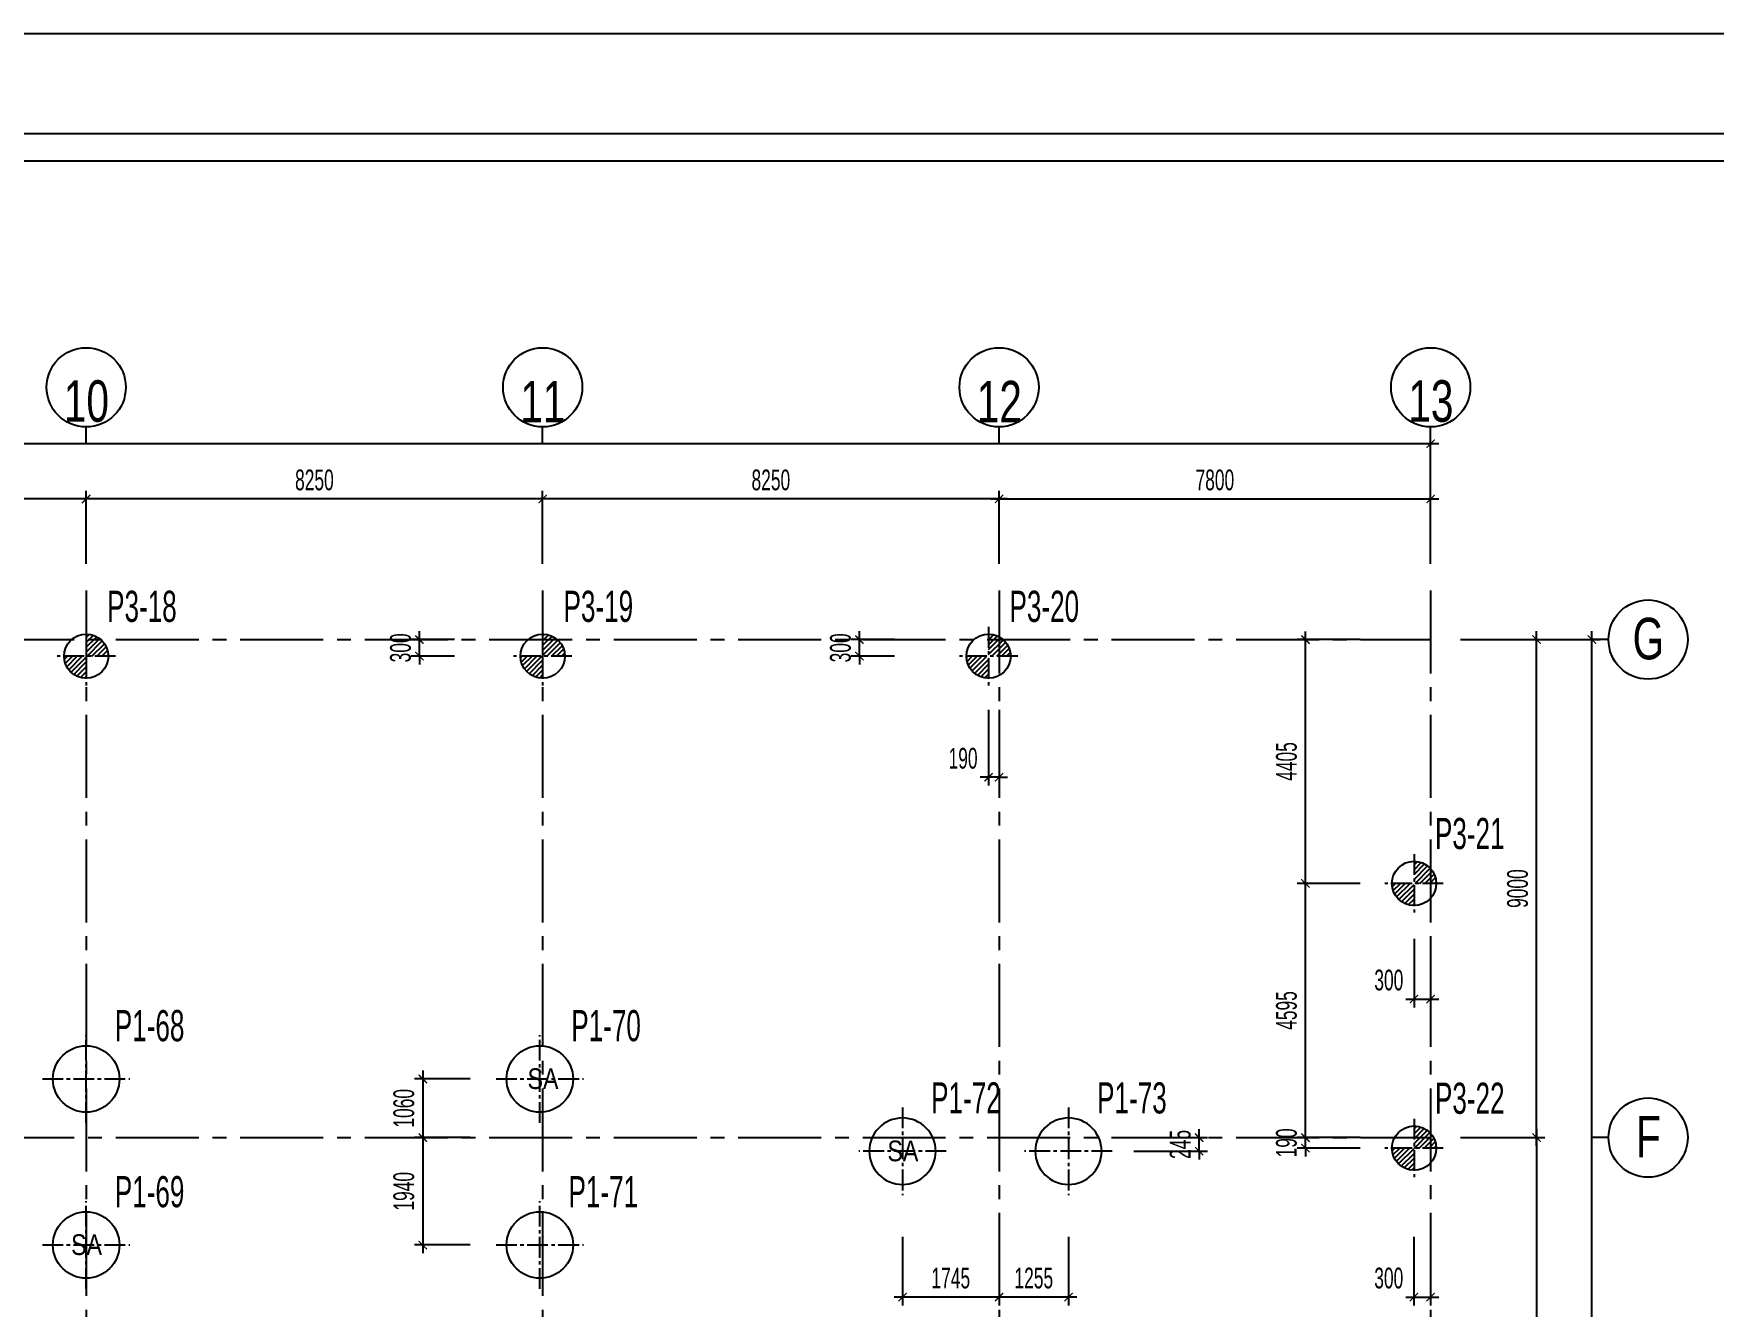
# Model space of a CAD drawing. Extents: x 1722770 to 1861370, y -244656 to -146763.
# Drawn here: x 1813230 to 1843608, y -169781 to -146763 of the extents above; entities that cross this region are included whole.
import ezdxf

# ---------------------------------------------------------------- set-up
doc = ezdxf.new("R2010")
doc.units = 0
doc.header["$LTSCALE"] = 1000
doc.header["$MEASUREMENT"] = 0
doc.header["$PDMODE"] = 3
doc.linetypes.add('CENTER2', pattern=[1.125, 0.75, -0.125, 0.125, -0.125])
doc.linetypes.add('HIDDEN', pattern=[0.375, 0.25, -0.125])
doc.layers.get('0').update_dxf_attribs({"linetype": 'CONTINUOUS'})
doc.layers.get('Defpoints').update_dxf_attribs({"linetype": 'CONTINUOUS'})
for name, color, linetype in [('CDC-KHUNGTEN', 7, 'CONTINUOUS'), ('CDC.01.AXIS', 160, 'CENTER2'), ('CDC.02.DIM', 1, 'CONTINUOUS'), ('CDC.03.BORDER', 3, 'CONTINUOUS'), ('CDC.04.HIDDEN', 8, 'HIDDEN'), ('CDC.06.TEXT', 2, 'CONTINUOUS'), ('CDC.10.HATCH', 9, 'CONTINUOUS'), ('KCS_CHI', 1, 'CONTINUOUS')]:
    doc.layers.add(name, color=color, linetype=linetype)
doc.styles.add('ARIAL', font='arial.ttf', dxfattribs={"width": 0.6})
doc.dimstyles.new('D150', dxfattribs={"dimscale": 150, "dimtxt": 2.5, "dimasz": 1, "dimexe": 1, "dimexo": 0, "dimgap": 1, "dimtad": 1, "dimdec": 0, "dimdsep": 46, "dimtxsty": 'ARIAL', "dimblk": 'ARCHTICK', "dimcen": 1, "dimdle": 1, "dimclrd": 1, "dimclre": 1, "dimclrt": 2, "dimadec": 0, "dimazin": 0, "dimtfac": 0.00072, "dimtdec": 0, "dimtix": 1, "dimtmove": 2, "dimatfit": 3, "dimldrblk": 'ARCHTICK', "dimfxl": 1, "dimtolj": 1, "dimlwd": -1, "dimlwe": -1, "dimarcsym": 0})

# ---------------------------------------------------------------- blocks, each defined once
blk = doc.blocks.new('_ARCHTICK')
at = {"color": 0, "linetype": 'ByBlock', "const_width": 0.15}
blk.add_lwpolyline([(-0.5, -0.5), (0.5, 0.5)], dxfattribs=at)
blk = doc.blocks.new('*D21')
at = {"layer": 'CDC.02.DIM', "color": 1, "transparency": 16777216}
for p, q in [((1839019, -166713), (1840544, -166713)), ((1840394, -166563), (1840394, -174163)), ((1839019, -174013), (1840544, -174013))]:
    blk.add_line(p, q, dxfattribs=at)
at = {"layer": 'Defpoints', "color": 0, "transparency": 16777216}
for p in [(1839019, -166713), (1839019, -174013), (1840394, -174013)]:
    blk.add_point(p, dxfattribs=at)
at = {"layer": 'CDC.02.DIM', "color": 1, "transparency": 16777216, "xscale": 150, "yscale": 150, "zscale": 150}
for p, rotation in [((1840394, -166713), 90), ((1840394, -174013), 270)]:
    blk.add_blockref('_ARCHTICK', p, dxfattribs=dict(at, rotation=rotation))
at = {"layer": 'CDC.02.DIM', "color": 2, "transparency": 16777216, "insert": (1840052, -170363), "char_height": 375, "attachment_point": 5, "rotation": 90, "style": 'ARIAL'}
blk.add_mtext('\\A1;7300', dxfattribs=at)
blk = doc.blocks.new('*D26')
at = {"layer": 'CDC.02.DIM', "color": 1, "transparency": 16777216}
for p, q in [((1841393, -213153), (1841393, -157563)), ((1839019, -157713), (1841543, -157713)), ((1839019, -213003), (1841543, -213003))]:
    blk.add_line(p, q, dxfattribs=at)
at = {"layer": 'Defpoints', "color": 0, "transparency": 16777216}
for p in [(1839019, -157713), (1841393, -157713), (1839019, -213003)]:
    blk.add_point(p, dxfattribs=at)
at = {"layer": 'CDC.02.DIM', "color": 1, "transparency": 16777216, "xscale": 150, "yscale": 150, "zscale": 150}
for p, rotation in [((1841393, -157713), 90), ((1841393, -213003), 270)]:
    blk.add_blockref('_ARCHTICK', p, dxfattribs=dict(at, rotation=rotation))
at = {"layer": 'CDC.02.DIM', "color": 2, "transparency": 16777216, "insert": (1841052, -185358), "char_height": 375, "attachment_point": 5, "rotation": 90, "style": 'ARIAL'}
blk.add_mtext('\\A1;55290', dxfattribs=at)
blk = doc.blocks.new('*D34')
at = {"layer": 'CDC.02.DIM', "color": 1, "transparency": 16777216}
for p, q in [((1830830, -155172), (1822280, -155172)), ((1822430, -156345), (1822430, -155022)), ((1830680, -156345), (1830680, -155022))]:
    blk.add_line(p, q, dxfattribs=at)
at = {"layer": 'Defpoints', "color": 0, "transparency": 16777216}
for p in [(1822430, -155172), (1822430, -156345), (1830680, -156345)]:
    blk.add_point(p, dxfattribs=at)
at = {"layer": 'CDC.02.DIM', "color": 1, "transparency": 16777216, "xscale": 150, "yscale": 150, "zscale": 150, "rotation": 180}
blk.add_blockref('_ARCHTICK', (1822430, -155172), dxfattribs=at)
at = {"layer": 'CDC.02.DIM', "color": 1, "transparency": 16777216, "xscale": 150, "yscale": 150, "zscale": 150}
blk.add_blockref('_ARCHTICK', (1830680, -155172), dxfattribs=at)
at = {"layer": 'CDC.02.DIM', "color": 2, "transparency": 16777216, "insert": (1826555, -154830), "char_height": 375, "attachment_point": 5, "style": 'ARIAL'}
blk.add_mtext('\\A1;8250', dxfattribs=at)
blk = doc.blocks.new('*D35')
at = {"layer": 'CDC.02.DIM', "color": 1, "transparency": 16777216}
for p, q in [((1822580, -155172), (1814030, -155172)), ((1814180, -156345), (1814180, -155022)), ((1822430, -156345), (1822430, -155022))]:
    blk.add_line(p, q, dxfattribs=at)
at = {"layer": 'Defpoints', "color": 0, "transparency": 16777216}
for p in [(1814180, -155172), (1814180, -156345), (1822430, -156345)]:
    blk.add_point(p, dxfattribs=at)
at = {"layer": 'CDC.02.DIM', "color": 1, "transparency": 16777216, "xscale": 150, "yscale": 150, "zscale": 150, "rotation": 180}
blk.add_blockref('_ARCHTICK', (1814180, -155172), dxfattribs=at)
at = {"layer": 'CDC.02.DIM', "color": 1, "transparency": 16777216, "xscale": 150, "yscale": 150, "zscale": 150}
blk.add_blockref('_ARCHTICK', (1822430, -155172), dxfattribs=at)
at = {"layer": 'CDC.02.DIM', "color": 2, "transparency": 16777216, "insert": (1818305, -154830), "char_height": 375, "attachment_point": 5, "style": 'ARIAL'}
blk.add_mtext('\\A1;8250', dxfattribs=at)
blk = doc.blocks.new('*D36')
at = {"layer": 'CDC.02.DIM', "color": 1, "transparency": 16777216}
for p, q in [((1814330, -155172), (1805780, -155172)), ((1805930, -156345), (1805930, -155022)), ((1814180, -156345), (1814180, -155022))]:
    blk.add_line(p, q, dxfattribs=at)
at = {"layer": 'Defpoints', "color": 0, "transparency": 16777216}
for p in [(1805930, -155172), (1805930, -156345), (1814180, -156345)]:
    blk.add_point(p, dxfattribs=at)
at = {"layer": 'CDC.02.DIM', "color": 1, "transparency": 16777216, "xscale": 150, "yscale": 150, "zscale": 150, "rotation": 180}
blk.add_blockref('_ARCHTICK', (1805930, -155172), dxfattribs=at)
at = {"layer": 'CDC.02.DIM', "color": 1, "transparency": 16777216, "xscale": 150, "yscale": 150, "zscale": 150}
blk.add_blockref('_ARCHTICK', (1814180, -155172), dxfattribs=at)
at = {"layer": 'CDC.02.DIM', "color": 2, "transparency": 16777216, "insert": (1810055, -154830), "char_height": 375, "attachment_point": 5, "style": 'ARIAL'}
blk.add_mtext('\\A1;8250', dxfattribs=at)
blk = doc.blocks.new('*D38')
at = {"layer": 'CDC.02.DIM', "color": 1, "transparency": 16777216}
for p, q in [((1734400, -154172), (1838630, -154172)), ((1734550, -156345), (1734550, -154022)), ((1838480, -156345), (1838480, -154022))]:
    blk.add_line(p, q, dxfattribs=at)
at = {"layer": 'Defpoints', "color": 0, "transparency": 16777216}
for p in [(1838480, -154172), (1734550, -156345), (1838480, -156345)]:
    blk.add_point(p, dxfattribs=at)
at = {"layer": 'CDC.02.DIM', "color": 1, "transparency": 16777216, "xscale": 150, "yscale": 150, "zscale": 150, "rotation": 180}
blk.add_blockref('_ARCHTICK', (1734550, -154172), dxfattribs=at)
at = {"layer": 'CDC.02.DIM', "color": 1, "transparency": 16777216, "xscale": 150, "yscale": 150, "zscale": 150}
blk.add_blockref('_ARCHTICK', (1838480, -154172), dxfattribs=at)
at = {"layer": 'CDC.02.DIM', "color": 2, "transparency": 16777216, "insert": (1786515, -153830), "char_height": 375, "attachment_point": 5, "style": 'ARIAL'}
blk.add_mtext('\\A1;103930', dxfattribs=at)
blk = doc.blocks.new('*D43')
at = {"layer": 'CDC.02.DIM', "color": 1, "transparency": 16777216}
for p, q in [((1830530, -155172), (1838630, -155172)), ((1830680, -156345), (1830680, -155022)), ((1838480, -156345), (1838480, -155022))]:
    blk.add_line(p, q, dxfattribs=at)
at = {"layer": 'Defpoints', "color": 0, "transparency": 16777216}
for p in [(1838480, -155172), (1830680, -156345), (1838480, -156345)]:
    blk.add_point(p, dxfattribs=at)
at = {"layer": 'CDC.02.DIM', "color": 1, "transparency": 16777216, "xscale": 150, "yscale": 150, "zscale": 150, "rotation": 180}
blk.add_blockref('_ARCHTICK', (1830680, -155172), dxfattribs=at)
at = {"layer": 'CDC.02.DIM', "color": 1, "transparency": 16777216, "xscale": 150, "yscale": 150, "zscale": 150}
blk.add_blockref('_ARCHTICK', (1838480, -155172), dxfattribs=at)
at = {"layer": 'CDC.02.DIM', "color": 2, "transparency": 16777216, "insert": (1834580, -154830), "char_height": 375, "attachment_point": 5, "style": 'ARIAL'}
blk.add_mtext('\\A1;7800', dxfattribs=at)
blk = doc.blocks.new('*D45')
at = {"layer": 'CDC.02.DIM', "color": 1, "transparency": 16777216}
for p, q in [((1840394, -166863), (1840394, -157563)), ((1839019, -157713), (1840544, -157713)), ((1839019, -166713), (1840544, -166713))]:
    blk.add_line(p, q, dxfattribs=at)
at = {"layer": 'Defpoints', "color": 0, "transparency": 16777216}
for p in [(1839019, -157713), (1840394, -157713), (1839019, -166713)]:
    blk.add_point(p, dxfattribs=at)
at = {"layer": 'CDC.02.DIM', "color": 1, "transparency": 16777216, "xscale": 150, "yscale": 150, "zscale": 150}
for p, rotation in [((1840394, -157713), 90), ((1840394, -166713), 270)]:
    blk.add_blockref('_ARCHTICK', p, dxfattribs=dict(at, rotation=rotation))
at = {"layer": 'CDC.02.DIM', "color": 2, "transparency": 16777216, "insert": (1840052, -162213), "char_height": 375, "attachment_point": 5, "rotation": 90, "style": 'ARIAL'}
blk.add_mtext('\\A1;9000', dxfattribs=at)
blk = doc.blocks.new('d800')
at = {"layer": 'CDC.10.HATCH'}
h = blk.add_hatch(dxfattribs=at)
h.set_pattern_fill('ANSI31', color=256, scale=500, style=0)
h.paths.add_polyline_path([(1776664, -80984), (1776664, -81384), (1777064, -81384, 0.414214)])
h.paths.add_polyline_path([(1776664, -81384), (1776264, -81384, 0.414214), (1776664, -81784)])
at = {"layer": 'CDC.01.AXIS', "ltscale": 0.5}
for p, q in [((1776664, -80856), (1776664, -81912)), ((1777192, -81384), (1776136, -81384))]:
    blk.add_line(p, q, dxfattribs=at)
at = {"layer": 'CDC.03.BORDER'}
blk.add_circle((1776664, -81384), 400, dxfattribs=at)
blk = doc.blocks.new('*D87')
at = {"layer": 'CDC.02.DIM', "color": 1, "transparency": 16777216}
for p, q in [((1838179, -168504), (1838179, -169745)), ((1838480, -168504), (1838480, -169745)), ((1838029, -169595), (1838630, -169595))]:
    blk.add_line(p, q, dxfattribs=at)
at = {"layer": 'Defpoints', "color": 0, "transparency": 16777216}
for p in [(1838179, -168504), (1838480, -168504), (1838480, -169595)]:
    blk.add_point(p, dxfattribs=at)
at = {"layer": 'CDC.02.DIM', "color": 1, "transparency": 16777216, "xscale": 150, "yscale": 150, "zscale": 150, "rotation": 180}
blk.add_blockref('_ARCHTICK', (1838179, -169595), dxfattribs=at)
at = {"layer": 'CDC.02.DIM', "color": 1, "transparency": 16777216, "xscale": 150, "yscale": 150, "zscale": 150}
blk.add_blockref('_ARCHTICK', (1838480, -169595), dxfattribs=at)
at = {"layer": 'CDC.02.DIM', "color": 2, "transparency": 16777216, "insert": (1837723, -169253), "char_height": 375, "attachment_point": 5, "style": 'ARIAL'}
blk.add_mtext('\\A1;300', dxfattribs=at)
blk = doc.blocks.new('*D94')
at = {"layer": 'CDC.02.DIM', "color": 1, "transparency": 16777216}
for p, q in [((1838180, -163119), (1838180, -164359)), ((1838480, -163119), (1838480, -164359)), ((1838030, -164209), (1838630, -164209))]:
    blk.add_line(p, q, dxfattribs=at)
at = {"layer": 'Defpoints', "color": 0, "transparency": 16777216}
for p in [(1838180, -163119), (1838480, -163119), (1838480, -164209)]:
    blk.add_point(p, dxfattribs=at)
at = {"layer": 'CDC.02.DIM', "color": 1, "transparency": 16777216, "xscale": 150, "yscale": 150, "zscale": 150, "rotation": 180}
blk.add_blockref('_ARCHTICK', (1838180, -164209), dxfattribs=at)
at = {"layer": 'CDC.02.DIM', "color": 1, "transparency": 16777216, "xscale": 150, "yscale": 150, "zscale": 150}
blk.add_blockref('_ARCHTICK', (1838480, -164209), dxfattribs=at)
at = {"layer": 'CDC.02.DIM', "color": 2, "transparency": 16777216, "insert": (1837724, -163868), "char_height": 375, "attachment_point": 5, "style": 'ARIAL'}
blk.add_mtext('\\A1;300', dxfattribs=at)
blk = doc.blocks.new('*D95')
at = {"layer": 'CDC.02.DIM', "color": 1, "transparency": 16777216}
for p, q in [((1830490, -158984), (1830490, -160351)), ((1830680, -158984), (1830680, -160351)), ((1830490, -160201), (1830340, -160201)), ((1830680, -160201), (1830490, -160201)), ((1830680, -160201), (1830830, -160201))]:
    blk.add_line(p, q, dxfattribs=at)
at = {"layer": 'Defpoints', "color": 0, "transparency": 16777216}
for p in [(1830490, -158984), (1830680, -158984), (1830490, -160201)]:
    blk.add_point(p, dxfattribs=at)
at = {"layer": 'CDC.02.DIM', "color": 1, "transparency": 16777216, "xscale": 150, "yscale": 150, "zscale": 150}
blk.add_blockref('_ARCHTICK', (1830490, -160201), dxfattribs=at)
at = {"layer": 'CDC.02.DIM', "color": 1, "transparency": 16777216, "xscale": 150, "yscale": 150, "zscale": 150, "rotation": 180}
blk.add_blockref('_ARCHTICK', (1830680, -160201), dxfattribs=at)
at = {"layer": 'CDC.02.DIM', "color": 2, "transparency": 16777216, "insert": (1830029, -159860), "char_height": 375, "attachment_point": 5, "style": 'ARIAL'}
blk.add_mtext('\\A1;190', dxfattribs=at)
blk = doc.blocks.new('*D109')
at = {"layer": 'CDC.02.DIM', "color": 1, "transparency": 16777216}
for p, q in [((1820203, -157713), (1820203, -157563)), ((1820835, -157713), (1820053, -157713)), ((1820203, -158013), (1820203, -157713)), ((1820835, -158013), (1820053, -158013)), ((1820203, -158013), (1820203, -158163))]:
    blk.add_line(p, q, dxfattribs=at)
at = {"layer": 'Defpoints', "color": 0, "transparency": 16777216}
for p in [(1820203, -157713), (1820835, -157713), (1820835, -158013)]:
    blk.add_point(p, dxfattribs=at)
at = {"layer": 'CDC.02.DIM', "color": 1, "transparency": 16777216, "xscale": 150, "yscale": 150, "zscale": 150}
for p, rotation in [((1820203, -157713), 270), ((1820203, -158013), 90)]:
    blk.add_blockref('_ARCHTICK', p, dxfattribs=dict(at, rotation=rotation))
at = {"layer": 'CDC.02.DIM', "color": 2, "transparency": 16777216, "insert": (1819862, -157863), "char_height": 375, "attachment_point": 5, "rotation": 90, "style": 'ARIAL'}
blk.add_mtext('\\A1;300', dxfattribs=at)
blk = doc.blocks.new('*D93')
at = {"layer": 'CDC.02.DIM', "color": 1, "transparency": 16777216}
for p, q in [((1828156, -157713), (1828156, -157563)), ((1828788, -157713), (1828006, -157713)), ((1828156, -158013), (1828156, -157713)), ((1828788, -158013), (1828006, -158013)), ((1828156, -158013), (1828156, -158163))]:
    blk.add_line(p, q, dxfattribs=at)
at = {"layer": 'Defpoints', "color": 0, "transparency": 16777216}
for p in [(1828156, -157713), (1828788, -157713), (1828788, -158013)]:
    blk.add_point(p, dxfattribs=at)
at = {"layer": 'CDC.02.DIM', "color": 1, "transparency": 16777216, "xscale": 150, "yscale": 150, "zscale": 150}
for p, rotation in [((1828156, -157713), 270), ((1828156, -158013), 90)]:
    blk.add_blockref('_ARCHTICK', p, dxfattribs=dict(at, rotation=rotation))
at = {"layer": 'CDC.02.DIM', "color": 2, "transparency": 16777216, "insert": (1827814, -157863), "char_height": 375, "attachment_point": 5, "rotation": 90, "style": 'ARIAL'}
blk.add_mtext('\\A1;300', dxfattribs=at)
blk = doc.blocks.new('*D114')
at = {"layer": 'CDC.02.DIM', "color": 1, "transparency": 16777216}
for p, q in [((1837207, -166713), (1836067, -166713)), ((1836217, -166713), (1836217, -166563)), ((1836217, -166903), (1836217, -166713)), ((1837207, -166903), (1836067, -166903)), ((1836217, -166903), (1836217, -167053))]:
    blk.add_line(p, q, dxfattribs=at)
at = {"layer": 'Defpoints', "color": 0, "transparency": 16777216}
for p in [(1836217, -166713), (1837207, -166713), (1837207, -166903)]:
    blk.add_point(p, dxfattribs=at)
at = {"layer": 'CDC.02.DIM', "color": 1, "transparency": 16777216, "xscale": 150, "yscale": 150, "zscale": 150}
for p, rotation in [((1836217, -166713), 270), ((1836217, -166903), 90)]:
    blk.add_blockref('_ARCHTICK', p, dxfattribs=dict(at, rotation=rotation))
at = {"layer": 'CDC.02.DIM', "color": 2, "transparency": 16777216, "insert": (1835875, -166808), "char_height": 375, "attachment_point": 5, "rotation": 90, "style": 'ARIAL'}
blk.add_mtext('\\A1;190', dxfattribs=at)
blk = doc.blocks.new('*D115')
at = {"layer": 'CDC.02.DIM', "color": 1, "transparency": 16777216}
for p, q in [((1837207, -162118), (1836067, -162118)), ((1836217, -166863), (1836217, -161968)), ((1837207, -166713), (1836067, -166713))]:
    blk.add_line(p, q, dxfattribs=at)
at = {"layer": 'Defpoints', "color": 0, "transparency": 16777216}
for p in [(1836217, -162118), (1837207, -162118), (1837207, -166713)]:
    blk.add_point(p, dxfattribs=at)
at = {"layer": 'CDC.02.DIM', "color": 1, "transparency": 16777216, "xscale": 150, "yscale": 150, "zscale": 150}
for p, rotation in [((1836217, -162118), 90), ((1836217, -166713), 270)]:
    blk.add_blockref('_ARCHTICK', p, dxfattribs=dict(at, rotation=rotation))
at = {"layer": 'CDC.02.DIM', "color": 2, "transparency": 16777216, "insert": (1835875, -164416), "char_height": 375, "attachment_point": 5, "rotation": 90, "style": 'ARIAL'}
blk.add_mtext('\\A1;4595', dxfattribs=at)
blk = doc.blocks.new('*D116')
at = {"layer": 'CDC.02.DIM', "color": 1, "transparency": 16777216}
for p, q in [((1836217, -162268), (1836217, -157564)), ((1837207, -157714), (1836067, -157714)), ((1837207, -162118), (1836067, -162118))]:
    blk.add_line(p, q, dxfattribs=at)
at = {"layer": 'Defpoints', "color": 0, "transparency": 16777216}
for p in [(1836217, -157714), (1837207, -157714), (1837207, -162118)]:
    blk.add_point(p, dxfattribs=at)
at = {"layer": 'CDC.02.DIM', "color": 1, "transparency": 16777216, "xscale": 150, "yscale": 150, "zscale": 150}
for p, rotation in [((1836217, -157714), 90), ((1836217, -162118), 270)]:
    blk.add_blockref('_ARCHTICK', p, dxfattribs=dict(at, rotation=rotation))
at = {"layer": 'CDC.02.DIM', "color": 2, "transparency": 16777216, "insert": (1835875, -159916), "char_height": 375, "attachment_point": 5, "rotation": 90, "style": 'ARIAL'}
blk.add_mtext('\\A1;4405', dxfattribs=at)
blk = doc.blocks.new('B1200')
at = {"layer": 'CDC.01.AXIS', "ltscale": 0.5}
for p, q in [((1944564, 246097), (1944564, 244513)), ((1943772, 245305), (1945356, 245305))]:
    blk.add_line(p, q, dxfattribs=at)
at = {"layer": 'CDC.03.BORDER'}
blk.add_circle((1944564, 245305), 600, dxfattribs=at)
blk = doc.blocks.new('*D197')
at = {"layer": 'CDC.02.DIM', "color": 1, "transparency": 16777216}
for p, q in [((1830680, -168504), (1830680, -169745)), ((1831935, -168504), (1831935, -169745)), ((1832085, -169595), (1830530, -169595))]:
    blk.add_line(p, q, dxfattribs=at)
at = {"layer": 'Defpoints', "color": 0, "transparency": 16777216}
for p in [(1830680, -168504), (1831935, -168504), (1830680, -169595)]:
    blk.add_point(p, dxfattribs=at)
at = {"layer": 'CDC.02.DIM', "color": 1, "transparency": 16777216, "xscale": 150, "yscale": 150, "zscale": 150, "rotation": 180}
blk.add_blockref('_ARCHTICK', (1830680, -169595), dxfattribs=at)
at = {"layer": 'CDC.02.DIM', "color": 1, "transparency": 16777216, "xscale": 150, "yscale": 150, "zscale": 150}
blk.add_blockref('_ARCHTICK', (1831935, -169595), dxfattribs=at)
at = {"layer": 'CDC.02.DIM', "color": 2, "transparency": 16777216, "insert": (1831307, -169253), "char_height": 375, "attachment_point": 5, "style": 'ARIAL'}
blk.add_mtext('\\A1;1255', dxfattribs=at)
blk = doc.blocks.new('*D198')
at = {"layer": 'CDC.02.DIM', "color": 1, "transparency": 16777216}
for p, q in [((1828935, -168504), (1828935, -169745)), ((1830680, -168504), (1830680, -169745)), ((1830830, -169595), (1828785, -169595))]:
    blk.add_line(p, q, dxfattribs=at)
at = {"layer": 'Defpoints', "color": 0, "transparency": 16777216}
for p in [(1828935, -168504), (1830680, -168504), (1828935, -169595)]:
    blk.add_point(p, dxfattribs=at)
at = {"layer": 'CDC.02.DIM', "color": 1, "transparency": 16777216, "xscale": 150, "yscale": 150, "zscale": 150, "rotation": 180}
blk.add_blockref('_ARCHTICK', (1828935, -169595), dxfattribs=at)
at = {"layer": 'CDC.02.DIM', "color": 1, "transparency": 16777216, "xscale": 150, "yscale": 150, "zscale": 150}
blk.add_blockref('_ARCHTICK', (1830680, -169595), dxfattribs=at)
at = {"layer": 'CDC.02.DIM', "color": 2, "transparency": 16777216, "insert": (1829807, -169253), "char_height": 375, "attachment_point": 5, "style": 'ARIAL'}
blk.add_mtext('\\A1;1745', dxfattribs=at)
blk = doc.blocks.new('*D269')
at = {"layer": 'CDC.02.DIM', "color": 1, "transparency": 16777216}
for p, q in [((1820263, -165503), (1820263, -166863)), ((1821121, -165653), (1820113, -165653)), ((1821121, -166713), (1820113, -166713))]:
    blk.add_line(p, q, dxfattribs=at)
at = {"layer": 'Defpoints', "color": 0, "transparency": 16777216}
for p in [(1821121, -165653), (1820263, -166713), (1821121, -166713)]:
    blk.add_point(p, dxfattribs=at)
at = {"layer": 'CDC.02.DIM', "color": 1, "transparency": 16777216, "xscale": 150, "yscale": 150, "zscale": 150}
for p, rotation in [((1820263, -165653), 90), ((1820263, -166713), 270)]:
    blk.add_blockref('_ARCHTICK', p, dxfattribs=dict(at, rotation=rotation))
at = {"layer": 'CDC.02.DIM', "color": 2, "transparency": 16777216, "insert": (1819922, -166183), "char_height": 375, "attachment_point": 5, "rotation": 90, "style": 'ARIAL'}
blk.add_mtext('\\A1;1060', dxfattribs=at)
blk = doc.blocks.new('*D270')
at = {"layer": 'CDC.02.DIM', "color": 1, "transparency": 16777216}
for p, q in [((1821121, -166713), (1820113, -166713)), ((1820263, -166563), (1820263, -168803)), ((1821121, -168653), (1820113, -168653))]:
    blk.add_line(p, q, dxfattribs=at)
at = {"layer": 'Defpoints', "color": 0, "transparency": 16777216}
for p in [(1821121, -166713), (1820263, -168653), (1821121, -168653)]:
    blk.add_point(p, dxfattribs=at)
at = {"layer": 'CDC.02.DIM', "color": 1, "transparency": 16777216, "xscale": 150, "yscale": 150, "zscale": 150}
for p, rotation in [((1820263, -166713), 90), ((1820263, -168653), 270)]:
    blk.add_blockref('_ARCHTICK', p, dxfattribs=dict(at, rotation=rotation))
at = {"layer": 'CDC.02.DIM', "color": 2, "transparency": 16777216, "insert": (1819922, -167683), "char_height": 375, "attachment_point": 5, "rotation": 90, "style": 'ARIAL'}
blk.add_mtext('\\A1;1940', dxfattribs=at)
blk = doc.blocks.new('*D281')
at = {"layer": 'CDC.02.DIM', "color": 1, "transparency": 16777216}
for p, q in [((1833118, -166713), (1834446, -166713)), ((1834296, -166713), (1834296, -166563)), ((1834296, -166958), (1834296, -166713)), ((1833117, -166958), (1834446, -166958)), ((1834296, -166958), (1834296, -167108))]:
    blk.add_line(p, q, dxfattribs=at)
at = {"layer": 'Defpoints', "color": 0, "transparency": 16777216}
for p in [(1833118, -166713), (1834296, -166713), (1833117, -166958)]:
    blk.add_point(p, dxfattribs=at)
at = {"layer": 'CDC.02.DIM', "color": 1, "transparency": 16777216, "xscale": 150, "yscale": 150, "zscale": 150}
for p, rotation in [((1834296, -166713), 270), ((1834296, -166958), 90)]:
    blk.add_blockref('_ARCHTICK', p, dxfattribs=dict(at, rotation=rotation))
at = {"layer": 'CDC.02.DIM', "color": 2, "transparency": 16777216, "insert": (1833955, -166836), "char_height": 375, "attachment_point": 5, "rotation": 90, "style": 'ARIAL'}
blk.add_mtext('\\A1;245', dxfattribs=at)
blk = doc.blocks.new('KHUNG A1')
at = {"layer": 'CDC-KHUNGTEN'}
blk.add_lwpolyline([(10366.22, 712.17), (10366.22, 1278.17), (9655.22, 1278.17), (9655.22, 712.17)], close=True, dxfattribs=at)
at = {"layer": 'CDC.10.HATCH', "color": 8}
blk.add_lwpolyline([(9652.22, 709.17), (10447.22, 709.17), (10447.22, 1281.17), (9652.22, 1281.17)], close=True, dxfattribs=at)
at = {"layer": 'Defpoints', "color": 1}
blk.add_lwpolyline([(9617.22, 698.17), (9617.22, 1292.17), (10458.22, 1292.17), (10458.22, 698.17), (9617.22, 698.17)], close=True, dxfattribs=at)

msp = doc.modelspace()

# ---------------------------------------------------------------- linework, layer by layer
at = {"layer": 'CDC.01.AXIS', "ltscale": 2}
for p, q in [((1814179.7, -156823.2), (1814179.7, -214474)), ((1822429.7, -156823.2), (1822429.7, -214474)), ((1830679.7, -156823.2), (1830679.7, -214474)), ((1838479.7, -156823.2), (1838479.7, -214474)), ((1733714.3, -157712.6), (1838479.7, -157712.6)), ((1733714.3, -166713), (1838479.7, -166713))]:
    msp.add_line(p, q, dxfattribs=at)
at = {"layer": 'KCS_CHI'}
for p, q in [((1814179.7, -154171.9), (1814179.7, -153870)), ((1822429.7, -154171.9), (1822429.7, -153870)), ((1830680, -154171.9), (1830680, -153870)), ((1838479.7, -154171.9), (1838479.7, -153870)), ((1841695.3, -157712.6), (1841393.4, -157712.6)), ((1841695.3, -166713), (1841393.4, -166713))]:
    msp.add_line(p, q, dxfattribs=at)
for centre in [(1814179.7, -153154.1), (1822429.7, -153154.1), (1830680, -153154.1), (1838479.7, -153154.1), (1842411.2, -157712.6), (1842411.2, -166713)]:
    msp.add_circle(centre, 715.9, dxfattribs=at)

# ---------------------------------------------------------------- block references
at = {"xscale": 164.8038049160174, "yscale": 164.8038049160174, "zscale": 164.8038049160174}
msp.add_blockref('KHUNG A1', (137815, -359717.7), dxfattribs=at)
at = {"layer": 'CDC.04.HIDDEN'}
for p in [(37516.4, -76629.2), (45766.4, -76629.2), (53826.3, -76629.2), (61516, -80734.9), (61516.2, -85518.7)]:
    msp.add_blockref('d800', p, dxfattribs=at)
at = {"layer": 'CDC.04.HIDDEN', "extrusion": (0, 0, -1), "xscale": -1, "zscale": -1, "rotation": 270}
for p in [(-2059484.4, -2110217.4), (-2067684.3, -2110217.4), (-2059484.4, -2113217.4), (-2067684.3, -2113217.4)]:
    msp.add_blockref('B1200', p, dxfattribs=at)
at = {"layer": 'CDC.04.HIDDEN', "extrusion": (0, 0, -1), "zscale": -0.9999999999999999}
for p in [(-3773498, -412263.5), (-3776498, -412263.5)]:
    msp.add_blockref('B1200', p, dxfattribs=at)

# ---------------------------------------------------------------- texts
at = {"layer": 'CDC.06.TEXT', "style": 'ARIAL', "width": 0.6}
for s, p in [('P3-18', (1814558.1, -157393.2, 0)), ('P3-19', (1822808.1, -157393.2, 0)), ('P3-20', (1830868.1, -157393.2, 0)), ('P3-21', (1838557.8, -161498.9, 0)), ('P1-68', (1814697.5, -164970.9, 0)), ('P1-70', (1822947.5, -164970.9, 0)), ('P1-72', (1829451.6, -166276.4, 0)), ('P1-73', (1832451.6, -166276.4, 0)), ('P3-22', (1838557.9, -166282.7, 0)), ('P1-69', (1814697.5, -167970.9, 0)), ('P1-71', (1822897.5, -167970.9, 0))]:
    msp.add_text(s, height=562.5, dxfattribs=at).set_placement(p)
at = {"layer": 'CDC.06.TEXT', "char_height": 750, "width": 696.96, "line_spacing_factor": 0.938532}
for s, insert, attachment_point in [('{\\fArial|b0|i0|c0|p34;\\W0.7;10}', (1814184.3, -153787.4), 8), ('{\\fArial|b0|i0|c0|p34;\\W0.7;11}', (1822434.3, -153787.4), 8), ('{\\fArial|b0|i0|c0|p34;\\W0.7;12}', (1830684.6, -153787.4), 8), ('{\\fArial|b0|i0|c0|p34;\\W0.7;13}', (1838484.3, -153787.4), 8), ('{\\fArial|b0|i0|c0|p34;\\W0.7;G}', (1842415.8, -157320.1), 2), ('{\\fArial|b0|i0|c0|p34;\\W0.7;F}', (1842415.8, -166320.4), 2)]:
    msp.add_mtext(s, dxfattribs=dict(at, insert=insert, attachment_point=attachment_point))
at = {"layer": 'Defpoints', "color": 2, "style": 'ARIAL', "width": 0.8}
for p in [(1822157.2, -165835), (1828661.3, -167140.5), (1813907.2, -168835)]:
    msp.add_text('SA', height=375, dxfattribs=at).set_placement(p)

# ---------------------------------------------------------------- dimensions: what is measured, and where the dimension line sits
at = {"layer": 'CDC.02.DIM'}
for base, p1, picture, middle in [((1838479.7, -154171.9), (1734549.7, -156344.8), '*D38', (1786514.7, -153830.3)), ((1838479.7, -155171.9), (1830680, -156344.8), '*D43', (1834579.9, -154830.4))]:
    dim = msp.add_linear_dim(base=base, p1=p1, p2=(1838479.7, -156344.8), dimstyle='D150', dxfattribs=at)
    dim.commit()
    dim.dimension.update_dxf_attribs({"geometry": picture, "text_midpoint": middle})
for base, p1, p2, angle, picture, middle in [((1805929.7, -155171.9), (1814179.7, -156344.8), (1805929.7, -156344.8), 180, '*D36', (1810054.7, -154830.4)), ((1814179.7, -155171.9), (1822429.7, -156344.8), (1814179.7, -156344.8), 180, '*D35', (1818304.7, -154830.4)), ((1822429.7, -155171.9), (1830680, -156344.8), (1822429.7, -156344.8), 180, '*D34', (1826554.9, -154830.4)), ((1820203.1, -157712.6), (1820835.2, -158012.8), (1820835.2, -157712.6), 90, '*D109', (1819861.5, -157862.7)), ((1828155.9, -157712.6), (1828787.9, -158012.8), (1828787.9, -157712.6), 90, '*D93', (1827814.3, -157862.7)), ((1836216.6, -157713.6), (1837207.1, -162118.3), (1837207.1, -157713.6), 90, '*D116', (1835875.1, -159916)), ((1841393.4, -157712.6), (1839019.4, -213003), (1839019.4, -157712.6), 90, '*D26', (1841051.9, -185357.8)), ((1840393.6, -157712.6), (1839019.4, -166713), (1839019.4, -157712.6), 90, '*D45', (1840052.1, -162212.8)), ((1836216.6, -162118.3), (1837207.1, -166713), (1837207.1, -162118.3), 90, '*D115', (1835875.1, -164415.6)), ((1820263.4, -166713), (1821120.8, -165653.3), (1821120.8, -166713), 90, '*D269', (1819921.9, -166183.1)), ((1834296, -166713), (1833117.3, -166958.1), (1833118, -166713), 90, '*D281', (1833954.5, -166835.5)), ((1836216.6, -166713), (1837207.1, -166903.1), (1837207.1, -166713), 90, '*D114', (1835875.1, -166808)), ((1820263.4, -168653.3), (1821120.8, -166713), (1821120.8, -168653.3), 90, '*D270', (1819921.9, -167683.1)), ((1840393.6, -174013), (1839019.4, -166713), (1839019.4, -174013), 90, '*D21', (1840052, -170363)), ((1828934.8, -169594.5), (1830679.7, -168504.5), (1828934.8, -168504.5), 180, '*D198', (1829807.3, -169253)), ((1830679.7, -169594.5), (1831934.8, -168504.5), (1830679.7, -168504.5), 180, '*D197', (1831307.3, -169253))]:
    dim = msp.add_linear_dim(base=base, p1=p1, p2=p2, angle=angle, dimstyle='D150', dxfattribs=at)
    dim.commit()
    dim.dimension.update_dxf_attribs({"geometry": picture, "text_midpoint": middle})
for base, p1, p2, picture, middle in [((1830490, -160201.3), (1830680, -158984.1), (1830490, -158984.1), '*D95', (1830029.3, -159859.8)), ((1838480.0842, -164209.3608), (1838179.6447, -163119.3152), (1838480.0842, -163119.3152), '*D94', (1837723.561, -163867.7681)), ((1838479.7, -169594.5), (1838179.3, -168504.5), (1838479.7, -168504.5), '*D87', (1837723.2, -169252.9))]:
    dim = msp.add_linear_dim(base=base, p1=p1, p2=p2, angle=180, dimstyle='D150', dxfattribs=at)
    dim.commit()
    dim.dimension.update_dxf_attribs({"geometry": picture, "text_midpoint": middle, "dimtype": 160})

doc.saveas('drawing.dxf')
